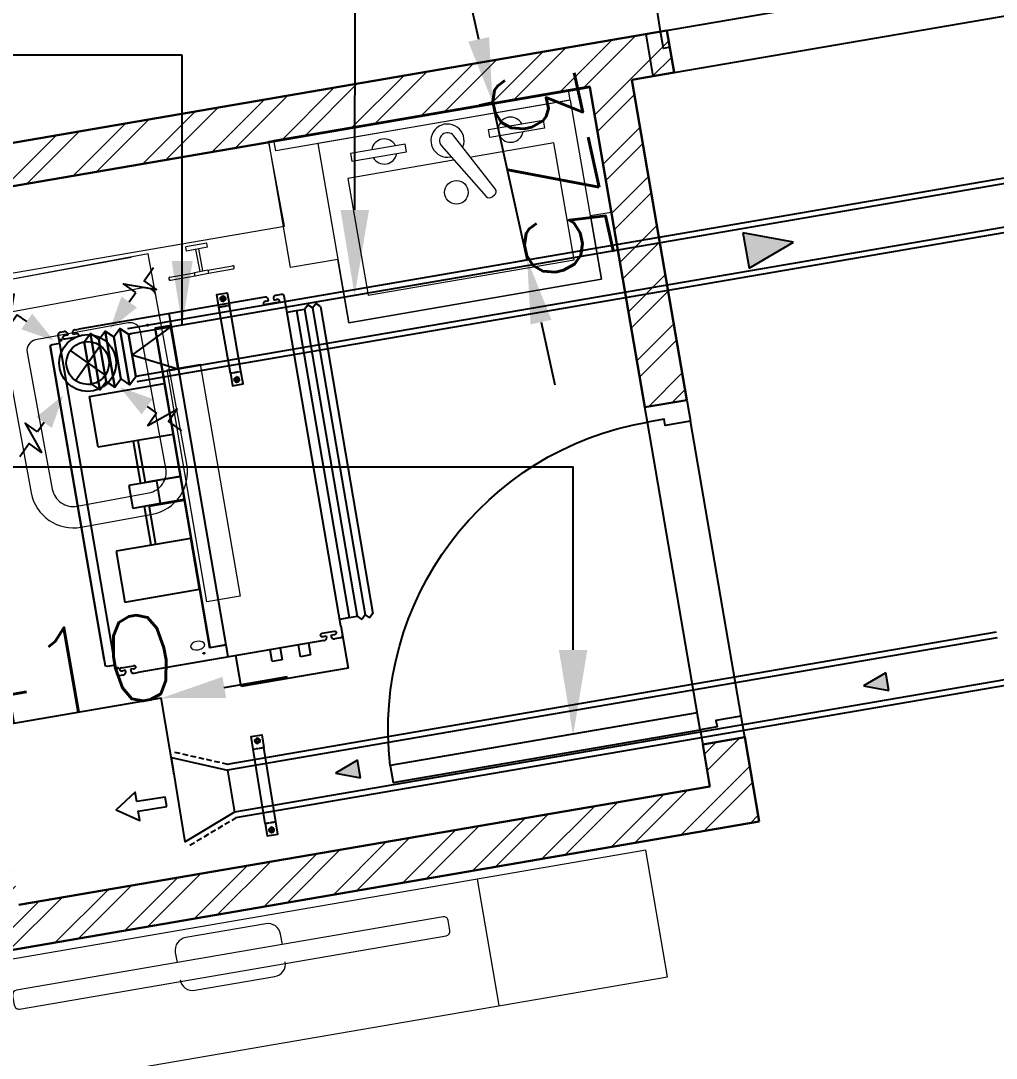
# Model space of a CAD drawing. Header units: millimetres. Extents: x -9226 to 166212, y -13 to 97274.
# Drawn here: x 13048 to 15330, y 23459 to 25885 of the extents above; entities that cross this region are included whole.
import ezdxf

# ---------------------------------------------------------------- set-up
doc = ezdxf.new("R2010")
doc.units = ezdxf.units.MM
for name, pattern in [('01-AT-PLA Floor Plans$0$DASHED', [19.05, 12.7, -6.35]), ('23491-GN-XR-PLOT LIMIT$0$DASHED', [0.75, 0.5, -0.25]), ('HIDDEN', [9.525, 6.35, -3.175])]:
    doc.linetypes.add(name, pattern=pattern)
doc.layers.get('0').update_dxf_attribs({"color": 8})
doc.layers.get('Defpoints').update_dxf_attribs({"color": 8})
for name, color, linetype in [('-EAD', 30, 'Continuous'), ('-FAD', 3, 'Continuous'), ('1.INS', 8, 'Continuous'), ('1.SAD', 5, 'Continuous'), ('1.support 2', 7, 'Continuous'), ('23491-GN-XR-PLOT LIMIT$0$ARCADE', 8, 'Continuous'), ('23491-GN-XR-PLOT LIMIT$0$PODIUM', 8, 'Continuous'), ('23491-GN-XR-PLOT LIMIT$0$RETAIL', 8, 'Continuous'), ('EAD', 30, 'Continuous'), ('ETA-AC-SUPPORT', 25, 'Continuous'), ('FAD', 3, 'Continuous'), ('IZ-EAD', 200, 'Continuous'), ('M-HVAC-FCU-02', 20, 'Continuous'), ('M-HVAC-FCU-05', 20, 'Continuous'), ('UNIT', 20, 'Continuous'), ('VCD SHE', 7, 'Continuous')]:
    doc.layers.add(name, color=color, linetype=linetype)
for name, color, linetype, lineweight in [('1.TAGGING', 7, 'Continuous', 5), ('1.XREF', 8, 'Continuous', 9), ('23491-XR-AR-2ND FLOOR PLAN$0$23491-XR-AR-2ND FLOOR PLAN$0$23491-XR-AR-TYP-FLOOR$0$A-FIXT-TOIT-PLAN', 8, 'Continuous', 5), ('23491-XR-AR-2ND FLOOR PLAN$0$23491-XR-AR-2ND FLOOR PLAN$0$23491-XR-AR-TYP-FLOOR$0$A-FURN-FREE-PLAN', 8, 'Continuous', 5), ('23491-XR-AR-2ND FLOOR PLAN$0$23491-XR-AR-2ND FLOOR PLAN$0$23491-XR-AR-TYP-FLOOR$0$A-WALL-PATT', 8, 'Continuous', 5), ('23491-XR-AR-2ND FLOOR PLAN$0$23491-XR-AR-2ND FLOOR PLAN$0$23491-XR-AR-TYP-FLOOR$0$Zone-6_30May22$0$TYP$0$2B+G+19+R Typical Floor$0$A-DOOR', 8, 'Continuous', 25), ('23491-XR-AR-2ND FLOOR PLAN$0$23491-XR-AR-2ND FLOOR PLAN$0$A-WALL', 8, 'Continuous', 30), ('23491-XR-AR-2ND FLOOR PLAN$0$A-WALL-CAVI', 8, 'Continuous', 15), ('A-ANNO-DIMS', 8, 'Continuous', 9)]:
    doc.layers.add(name, color=color, linetype=linetype, lineweight=lineweight)
doc.styles.add('ROMANS', font='isocp.shx', dxfattribs={"width": 0.8})
doc.styles.get("Standard").update_dxf_attribs({"font": 'romans.shx', "height": 200})
doc.dimstyles.new('ISO-25', dxfattribs={"dimtxt": 200, "dimasz": 150, "dimexe": 1.25, "dimexo": 0.625, "dimgap": 1, "dimtad": 1, "dimtoh": 1, "dimdec": 0, "dimrnd": 5, "dimtxsty": 'Standard', "dimcen": 2.5, "dimclrd": 256, "dimclre": 256, "dimclrt": 7, "dimadec": 0, "dimazin": 0, "dimtfac": 1, "dimtdec": 0, "dimtix": 1, "dimtmove": 2, "dimatfit": 3, "dimfxl": 1, "dimarcsym": 1})
doc.dimstyles.new('JSE-1.25', dxfattribs={"dimtxt": 200, "dimasz": 150, "dimexe": 0.18, "dimexo": 0.0625, "dimgap": 20, "dimtad": 1, "dimdec": 0, "dimrnd": 5, "dimzin": 0, "dimdsep": 46, "dimtxsty": 'ROMANS', "dimcen": 0.09, "dimclrd": 256, "dimclre": 256, "dimclrt": 7, "dimadec": 0, "dimazin": 0, "dimtfac": 1, "dimtdec": 0, "dimtofl": 0, "dimtmove": 0, "dimatfit": 3, "dimfxl": 1, "dimtolj": 1, "dimtzin": 0, "dimarcsym": 0})

# ---------------------------------------------------------------- blocks, each defined once
blk = doc.blocks.new('23491-GN-XR-PLOT LIMIT')
at = {"layer": '23491-GN-XR-PLOT LIMIT$0$ARCADE', "color": 8}
blk.add_lwpolyline([(48271.7, 23525.6, 0.000496), (5000, 16088.4), (5000, 11014.2, -0.000526), (50902.2, 18902.5), (55000, 23715.1), (55000, 82243.6), (50763.6, 86480), (9264.6, 86480), (5000, 82215.4), (5000, 81480), (48692.6, 81480), (50500, 80172.6), (50500, 25555.4)], format="xyb", close=True, dxfattribs=at)
at = {"layer": '23491-GN-XR-PLOT LIMIT$0$PODIUM', "color": 8, "linetype": '23491-GN-XR-PLOT LIMIT$0$DASHED', "ltscale": 15, "flags": 128}
blk.add_lwpolyline([(5000, 82215.4), (5000, 11014.2, -0.000526), (50902.2, 18902.5), (55000, 23715.1), (55000, 82243.6), (50763.6, 86480), (9264.6, 86480)], format="xyb", close=True, dxfattribs=at)
blk.add_lwpolyline([(5000, 82215.4), (5000, 11014.2, -0.000526), (50902.2, 18902.5), (55000, 23715.1), (55000, 82243.6), (50763.6, 86480), (9264.6, 86480)], format="xyb", close=True, dxfattribs=at)
at = {"layer": '23491-GN-XR-PLOT LIMIT$0$RETAIL', "color": 8}
blk.add_lwpolyline([(48271.7, 23525.6), (50500, 25555.4), (50500, 80172.6), (48692.6, 81480), (5000, 81480), (5000, 71480), (40000, 71480), (40000, 32256.2, 0.000401), (5000, 26236.7), (5000, 16088.4, -0.000496)], format="xyb", close=True, dxfattribs=at)
blk = doc.blocks.new('*U510')
at = {"layer": '23491-XR-AR-2ND FLOOR PLAN$0$23491-XR-AR-2ND FLOOR PLAN$0$23491-XR-AR-TYP-FLOOR$0$Zone-6_30May22$0$TYP$0$2B+G+19+R Typical Floor$0$A-DOOR', "color": 8}
for p, q in [((0.865, 0), (0.035, 0)), ((0.85, -0.1), (0.05, -0.1))]:
    blk.add_line(p, q, dxfattribs=at)
blk.add_lwpolyline([(0.075, 0), (0.075, 0.829), (0.035, 0.829), (0.035, 0)], close=True, dxfattribs=at)
for points in [[(0.035, 0), (0, 0), (0, -0.1), (0.05, -0.1), (0.05, -0.04), (0.035, -0.04), (0.035, 0)], [(0.865, 0), (0.9, 0), (0.9, -0.1), (0.85, -0.1), (0.85, -0.04), (0.865, -0.04), (0.865, 0)]]:
    blk.add_lwpolyline(points, dxfattribs=at)
blk.add_arc((0.035, 0), 0.83, 360, 87.2377, dxfattribs=at)
blk = doc.blocks.new('23491-XR-AR-2ND FLOOR PLAN$0$23491-XR-AR-2ND FLOOR PLAN$0$23491-XR-AR-TYP-FLOOR$0$TV')
at = {"color": 8}
for p, q in [((0.1075, 0.5168), (0.0835, 0.5168)), ((0.0731, 0.5064), (0.0731, -0.5064)), ((0.1179, -0.5064), (0.1179, 0.5064)), ((0.1075, -0.5168), (0.0835, -0.5168))]:
    blk.add_line(p, q, dxfattribs=at)
for points in [[(0.0731, 0.125), (0.049, 0.125, 0.414214), (0.019, 0.095), (0.019, -0.095, 0.414214), (0.049, -0.125), (0.0731, -0.125)], [(0.1142, -0.125, 0.414214), (0.1442, -0.095), (0.1442, 0.095, 0.414214), (0.1142, 0.125)]]:
    blk.add_lwpolyline(points, format="xyb", dxfattribs=at)
for centre, start, end in [((0.0835, 0.5064), 89.9999, 179.9999), ((0.1075, 0.5064), 0.0001, 90.0001), ((0.0835, -0.5064), 180.0001, 270.0001), ((0.1075, -0.5064), 269.9999, 359.9999)]:
    blk.add_arc(centre, 0.0104, start, end, dxfattribs=at)
blk = doc.blocks.new('23491-XR-AR-2ND FLOOR PLAN$0$23491-XR-AR-2ND FLOOR PLAN$0$23491-XR-AR-TYP-FLOOR$0$TV&stand')
at = {"color": 8}
for p, q in [((0, 0.6), (-0.3, 0.6)), ((0, 0.6), (-0.3, 0.6)), ((0, -0.6), (-0.3, -0.6))]:
    blk.add_line(p, q, dxfattribs=at)
blk.add_lwpolyline([(-0.3, -1), (0, -1), (0, 1), (-0.3, 1)], close=True, dxfattribs=at)
at = {"color": 8, "rotation": 180}
blk.add_blockref('23491-XR-AR-2ND FLOOR PLAN$0$23491-XR-AR-2ND FLOOR PLAN$0$23491-XR-AR-TYP-FLOOR$0$TV', (0, 0), dxfattribs=at)
blk = doc.blocks.new('*U525')
at = {"layer": '23491-XR-AR-2ND FLOOR PLAN$0$23491-XR-AR-2ND FLOOR PLAN$0$23491-XR-AR-TYP-FLOOR$0$Zone-6_30May22$0$TYP$0$2B+G+19+R Typical Floor$0$A-DOOR', "color": 8}
for p, q in [((0.765, 0), (0.035, 0)), ((0.75, -0.1), (0.05, -0.1))]:
    blk.add_line(p, q, dxfattribs=at)
blk.add_lwpolyline([(0.725, 0), (0.725, 0.7289), (0.765, 0.7289), (0.765, 0)], close=True, dxfattribs=at)
for points in [[(0.035, 0), (0, 0), (0, -0.1), (0.05, -0.1), (0.05, -0.04), (0.035, -0.04), (0.035, 0)], [(0.765, 0), (0.8, 0), (0.8, -0.1), (0.75, -0.1), (0.75, -0.04), (0.765, -0.04), (0.765, 0)]]:
    blk.add_lwpolyline(points, dxfattribs=at)
blk.add_arc((0.765, 0), 0.73, 93.1411, 180, dxfattribs=at)
blk = doc.blocks.new('*U173')
at = {"color": 8, "ltscale": 0.05}
blk.add_line((200, -145), (200, 145), dxfattribs=at)
at = {"color": 8}
for points in [[(-16.6, -367.9), (183.4, -367.9), (194.4, 510.6), (-5.6, 510.6)], [(271, 284), (262, 284), (262, 316), (271, 316), (271, 284)], [(200, -225), (205, -225), (205, -275), (200, -275)], [(205, -245), (214.6, -245), (214.6, -255), (205, -255)]]:
    blk.add_lwpolyline(points, close=True, dxfattribs=at)
for points in [[(263, 316), (263, 374.5)], [(270, 316), (270, 374.5)], [(210, 324.9), (200, 324.9)], [(200, 324.9), (200, 275.1)], [(210, 324.9), (210, 275.1)], [(210, 303.5), (262, 303.5)], [(210, 296.5), (262, 296.5)], [(210, 275.1), (200, 275.1)], [(263, 225.5), (263, 284)], [(270, 225.5), (270, 284)]]:
    blk.add_lwpolyline(points, dxfattribs=at)
blk.add_lwpolyline([(800, -85), (800, 85, 0.414214), (700, 185), (200, 185), (200, -185), (700, -185, 0.414214)], format="xyb", close=True, dxfattribs=at)
blk.add_lwpolyline([(300, -185, -0.414214), (275, -160), (275, 160, -0.414214), (300, 185)], format="xyb", dxfattribs=at)
at = {"color": 8, "ltscale": 0.2}
blk.add_lwpolyline([(750, -85), (750, 85, 0.414214), (700, 135), (375, 135, 0.414214), (350, 110), (350, -110, 0.414214), (375, -135), (700, -135, 0.414214)], format="xyb", close=True, dxfattribs=at)
blk.add_circle((425, 0), 50, dxfattribs=at)
at = {"color": 8}
blk.add_circle((229.7, -250), 15.1, dxfattribs=at)
for centre, start, end in [((266.5, 374.5), 0, 180), ((266.5, 225.5), 180, 0)]:
    blk.add_arc(centre, 3.5, start, end, dxfattribs=at)
blk = doc.blocks.new('*U174')
at = {"color": 8}
for points in [[(0.1, 412.5), (0, -349.2), (-300, -349.2), (-300, -300), (-450, -300), (-450, 300), (-300, 300), (-299.9, 412.5)], [(0, 400), (0, -298.1), (-25, -298.1), (-25, 400)], [(-25, -300), (-25, 300), (-450, 300), (-450, -300)], [(-79.1, 228.5), (-79.1, 99.2), (-60.6, 99.2), (-60.6, 228.5)], [(-79.1, -228.5), (-79.1, -99.2), (-60.6, -99.2), (-60.6, -228.5)]]:
    blk.add_lwpolyline(points, close=True, dxfattribs=at)
blk.add_lwpolyline([(-117.3, -6.3), (-117.3, 244.6), (-394.6, 244.6), (-394.6, -244.6), (-117.3, -244.6), (-117.3, -48.9)], dxfattribs=at)
blk.add_lwpolyline([(-60.3, -16, 0.999998), (-78.8, 16), (-213.5, -67.2, 0.405524), (-216.9, -80.7), (-213.1, -87.2, 0.405524), (-199.7, -91)], format="xyb", close=True, dxfattribs=at)
blk.add_circle((-192.3, 0), 27.7, dxfattribs=at)
for centre, radius, start, end in [((-69.5, 150), 29.5, 108.8563, 251.1437), ((-69.5, 150), 29.5, 287.566, 72.434), ((-69.5, 0), 38.8, 238.4369, 181.5631), ((-69.5, -150), 29.5, 108.8563, 251.1437), ((-69.5, -150), 29.5, 287.566, 72.434)]:
    blk.add_arc(centre, radius, start, end, dxfattribs=at)
blk = doc.blocks.new('23491-XR-AR-2ND FLOOR PLAN')
at = {"layer": '23491-XR-AR-2ND FLOOR PLAN$0$23491-XR-AR-2ND FLOOR PLAN$0$23491-XR-AR-TYP-FLOOR$0$A-WALL-PATT'}
h = blk.add_hatch(dxfattribs=at)
h.set_pattern_fill('ANSI32', color=8, scale=10)
h.set_pattern_definition([(45, (49.28, 8.47), (-67.35192, 67.35192), []), (45, (94.18, 8.47), (-67.35192, 67.35192), [])])
h.paths.add_polyline_path([(12255.2, 23680.9), (12187.5, 24075.1), (12877.4, 24193.7), (12945.1, 23799.4)])
h.paths.add_polyline_path([(14606.4, 24998.1), (14477.7, 25747.1), (14576.2, 25764), (14559.3, 25862.6), (11858.9, 25398.6), (12173.9, 23565.4), (14775.7, 24012.5), (14741.9, 24209.6), (14643.3, 24192.7), (14660.2, 24094.1), (13043.5, 23817.8), (12958.1, 24309), (12170.6, 24173.7), (11974.1, 25316.9), (14379, 25730.2), (14507.8, 24981.2)])
at = {"layer": '23491-XR-AR-2ND FLOOR PLAN$0$23491-XR-AR-2ND FLOOR PLAN$0$A-WALL', "color": 8}
for p, q in [((11858.9, 25398.6), (14559.3, 25862.6)), ((14559.3, 25862.6), (14576.2, 25764)), ((14477.7, 25747.1), (14576.2, 25764)), ((14477.7, 25747.1), (14606.4, 24998.1)), ((11974.1, 25316.9), (14379.1, 25730.2)), ((14507.8, 24981.2), (14379.1, 25730.2)), ((14606.4, 24998.1), (14507.8, 24981.2)), ((14741.9, 24209.6), (14643.3, 24192.7)), ((14660.2, 24094.2), (14643.3, 24192.7)), ((14741.9, 24209.6), (14775.7, 24012.5)), ((14660.2, 24094.2), (13043.5, 23817.8)), ((14775.7, 24012.5), (12173.9, 23565.4))]:
    blk.add_line(p, q, dxfattribs=at)
at = {"layer": '23491-XR-AR-2ND FLOOR PLAN$0$23491-XR-AR-2ND FLOOR PLAN$0$23491-XR-AR-TYP-FLOOR$0$A-FIXT-TOIT-PLAN', "color": 8, "rotation": 99.7684935376129}
blk.add_blockref('*U174', (14034.4, 25673.5, 0), dxfattribs=at)
at = {"layer": '23491-XR-AR-2ND FLOOR PLAN$0$23491-XR-AR-2ND FLOOR PLAN$0$23491-XR-AR-TYP-FLOOR$0$A-FIXT-TOIT-PLAN', "color": 8, "extrusion": (-4.01535e-05, 0.000217302, 1), "rotation": 280.4699970144624}
blk.add_blockref('*U173', (13127.3, 25502.9, 4.8), dxfattribs=at)
at = {"layer": '23491-XR-AR-2ND FLOOR PLAN$0$23491-XR-AR-2ND FLOOR PLAN$0$23491-XR-AR-TYP-FLOOR$0$A-FURN-FREE-PLAN', "color": 8, "extrusion": (9.64947e-16, -5.85162e-15, -1), "xscale": -999.9999999999992, "yscale": 999.9999999999992, "zscale": -999.9999999999992, "rotation": 260.2497261161502}
blk.add_blockref('23491-XR-AR-2ND FLOOR PLAN$0$23491-XR-AR-2ND FLOOR PLAN$0$23491-XR-AR-TYP-FLOOR$0$TV&stand', (-13524.3, 23775.9, 1.5), dxfattribs=at)
at = {"layer": '23491-XR-AR-2ND FLOOR PLAN$0$23491-XR-AR-2ND FLOOR PLAN$0$23491-XR-AR-TYP-FLOOR$0$Zone-6_30May22$0$TYP$0$2B+G+19+R Typical Floor$0$A-DOOR', "color": 8, "xscale": -1000.000000000003, "yscale": 1000.000000000003, "zscale": 1000.000000000003}
for name, p, rotation in [('*U510', (15397, 26006.5), 9.75021980422346), ('*U525', (14507.8, 24981.2), 99.75023320224534)]:
    blk.add_blockref(name, p, dxfattribs=dict(at, rotation=rotation))
at = {"layer": '23491-XR-AR-2ND FLOOR PLAN$0$A-WALL-CAVI', "color": 8}
blk.add_blockref('23491-GN-XR-PLOT LIMIT', (0, 0), dxfattribs=at)
blk = doc.blocks.new('XREF')
at = {"layer": 'A-ANNO-DIMS', "color": 8}
blk.add_blockref('23491-XR-AR-2ND FLOOR PLAN', (0, 0), dxfattribs=at)
blk = doc.blocks.new('t')
at = {"layer": 'ETA-AC-SUPPORT', "color": 7, "linetype": 'HIDDEN', "ltscale": 0.3, "extrusion": (2.40653e-07, 5.25136e-08, 1)}
for p, q in [((4429.3, -9484.4, 0), (4379.3, -9484.4, 0)), ((4392.9, -9513, 0), (4404.3, -9506.4, 0)), ((4392.9, -9526.2, 0), (4392.9, -9513, 0)), ((4392.9, -9526.2, 0), (4404.3, -9532.9, 0)), ((4415.8, -9513, 0), (4404.3, -9506.4, 0)), ((4415.8, -9526.2, 0), (4404.3, -9532.9, 0)), ((4415.8, -9526.2, 0), (4415.8, -9513, 0))]:
    blk.add_line(p, q, dxfattribs=at)
at = {"layer": 'ETA-AC-SUPPORT', "color": 7, "linetype": 'Continuous', "ltscale": 0.3, "extrusion": (2.40653e-07, 5.25136e-08, 1), "elevation": 0}
blk.add_lwpolyline([(4429.3, -9484.4), (4429.3, -9543.9), (4379.3, -9543.9), (4379.3, -9484.4)], dxfattribs=at)
at = {"layer": 'ETA-AC-SUPPORT', "color": 7, "linetype": 'HIDDEN', "ltscale": 0.3, "extrusion": (2.40653e-07, 5.25136e-08, 1)}
for radius in [11.5, 6]:
    blk.add_circle((4404.3, -9519.6, 0), radius, dxfattribs=at)
blk = doc.blocks.new('*U302')
at = {"layer": 'ETA-AC-SUPPORT', "color": 7, "linetype": 'Continuous', "ltscale": 0.3, "extrusion": (2.40653e-07, 5.25136e-08, 1)}
for p, q in [((4404.3, -9338.5, 0), (4404.3, -9514.1, 0)), ((4429.3, -9338.5, 0), (4429.3, -9514.1, 0))]:
    blk.add_line(p, q, dxfattribs=at)
at = {"color": 7, "linetype": 'Continuous', "xscale": -0.5, "yscale": 0.5, "zscale": 0.5, "rotation": 180}
blk.add_blockref('t', (2214.7, -14080.7, 0), dxfattribs=at)
at = {"color": 7, "linetype": 'Continuous', "xscale": 0.5, "yscale": 0.5, "zscale": 0.5}
blk.add_blockref('t', (2214.7, -4771.9, 0), dxfattribs=at)
blk = doc.blocks.new('IZ-DV 150')
at = {"layer": 'IZ-EAD'}
for p, q in [((0, 75), (0, -75)), ((-75, 0), (75, 0))]:
    blk.add_line(p, q, dxfattribs=at)
for points in [[(-4.5, 299.5), (-57.4, 299.5), (48.4, 349.7), (-4.5, 349.7), (-4.5, 406.3)], [(-4.5, 258.8), (-4.5, 299.5)], [(-299.5, 4.5), (-299.5, 57.4), (-349.7, -48.4), (-349.7, 4.5), (-406.3, 4.5)], [(299.5, 4.5), (299.5, 57.4), (349.7, -48.4), (349.7, 4.5), (406.3, 4.5)], [(-258.8, 4.5), (-299.5, 4.5)], [(258.8, 4.5), (299.5, 4.5)], [(-4.5, -258.8), (-4.5, -299.5)], [(-4.5, -299.5), (-57.4, -299.5), (48.4, -349.7), (-4.5, -349.7), (-4.5, -406.3)]]:
    blk.add_lwpolyline(points, dxfattribs=at)
for radius in [100, 75]:
    blk.add_circle((0, 0), radius, dxfattribs=at)
for points in [[(28.8, 258.8), (-4.5, 141.6), (-37.9, 258.8)], [(-258.8, -28.8), (-141.6, 4.5), (-258.8, 37.9)], [(258.8, -28.8), (141.6, 4.5), (258.8, 37.9)], [(28.8, -258.8), (-4.5, -141.6), (-37.9, -258.8)]]:
    blk.add_solid(points, dxfattribs=at)
blk = doc.blocks.new('HVAC-VOL-SPD-S01-M-01-0400 R-01$0$HVAC-VOL-SPD-S01-M-01-0400 R-01$0$A$C2F9C6816')
blk.add_hatch(color=256).paths.add_polyline_path([(-198.8, -78.6), (-398.8, -153.6), (-198.8, -228.6)])
for p, q in [((-198.8, -78.6), (-398.8, -153.6)), ((-198.8, -228.6), (-198.8, -78.6)), ((-398.8, -153.6), (-198.8, -228.6))]:
    blk.add_line(p, q)
blk = doc.blocks.new('*U554')
at = {"layer": 'ETA-AC-SUPPORT', "color": 7, "linetype": 'Continuous', "ltscale": 0.3, "extrusion": (2.40653e-07, 5.25136e-08, 1)}
for p, q in [((4404.3, -9357.5, 0), (4404.3, -9514.1, 0)), ((4429.3, -9357.5, 0), (4429.3, -9514.1, 0))]:
    blk.add_line(p, q, dxfattribs=at)
at = {"color": 7, "linetype": 'Continuous', "xscale": -0.5, "yscale": 0.5, "zscale": 0.5, "rotation": 180}
blk.add_blockref('t', (2214.7, -14099.7, 0), dxfattribs=at)
at = {"color": 7, "linetype": 'Continuous', "xscale": 0.5, "yscale": 0.5, "zscale": 0.5}
blk.add_blockref('t', (2214.7, -4771.9, 0), dxfattribs=at)
blk = doc.blocks.new('*D422')
at = {"layer": 'Defpoints', "color": 0, "transparency": 16777216}
for p in [(12972.3, 24231.4), (13407.2, 24121, -9), (13003.3, 24051.5)]:
    blk.add_point(p, dxfattribs=at)
at = {"layer": 'VCD SHE', "lineweight": -2, "transparency": 16777216}
for p, q in [((13524.1, 24326.3), (13671.9, 24351.7)), ((13376.3, 24300.9), (12972.3, 24231.4)), ((13407.1, 24121.6), (13376.1, 24302.1)), ((13003.2, 24052.2), (12972.1, 24232.7)), ((12824.5, 24206), (12676.7, 24180.6))]:
    blk.add_line(p, q, dxfattribs=at)
at = {"layer": 'VCD SHE', "transparency": 16777216}
for points in [[(13519.9, 24350.9), (13528.3, 24301.6), (13376.3, 24300.9)], [(12820.3, 24230.7), (12828.7, 24181.4), (12972.3, 24231.4)]]:
    blk.add_solid(points, dxfattribs=at)
at = {"layer": 'VCD SHE', "color": 7, "transparency": 16777216, "insert": (13157.2, 24365.7), "char_height": 200, "attachment_point": 5, "rotation": 9.7503}
blk.add_mtext('410', dxfattribs=at)
blk = doc.blocks.new('*D423')
at = {"layer": 'Defpoints', "color": 0, "transparency": 16777216}
for p in [(14120.6, 25688.4, 0), (14151.5, 25695.2), (14201.9, 25320.2, -9.3)]:
    blk.add_point(p, dxfattribs=at)
at = {"layer": 'VCD SHE', "lineweight": -2, "transparency": 16777216}
for p, q in [((14119.2, 25841.7), (14086.9, 25988.2)), ((14121.3, 25688.5), (14152.7, 25695.5)), ((14232.7, 25327), (14151.5, 25695.2)), ((14202.5, 25320.3), (14234, 25327.3)), ((14265, 25180.5), (14297.4, 25034.1))]:
    blk.add_line(p, q, dxfattribs=at)
at = {"layer": 'VCD SHE', "transparency": 16777216}
for points in [[(14143.6, 25847.1), (14094.8, 25836.3), (14151.5, 25695.2)], [(14289.5, 25185.9), (14240.6, 25175.2), (14232.7, 25327)]]:
    blk.add_solid(points, dxfattribs=at)
at = {"layer": 'VCD SHE', "color": 7, "transparency": 16777216, "insert": (14290.7, 25532.9), "char_height": 200, "attachment_point": 5, "rotation": 282.4401}
blk.add_mtext('375', dxfattribs=at)
blk = doc.blocks.new('865')
at = {"layer": 'M-HVAC-FCU-02', "color": 30}
for p, q in [((-402.3, -23.8), (-402.3, -43.8)), ((402.3, -23.8), (402.3, -43.8)), ((-402.3, -43.8), (-412.3, -53.8)), ((402.3, -43.8), (-402.3, -43.8)), ((402.3, -43.8), (412.3, -53.8)), ((-402.3, -63.8), (-412.3, -53.8)), ((-402.3, -63.8), (-412.3, -73.8)), ((-402.3, -83.8), (-412.3, -73.8)), ((402.3, -63.8), (-402.3, -63.8)), ((402.3, -63.8), (412.3, -53.8)), ((402.3, -63.8), (412.3, -73.8)), ((402.3, -83.8), (412.3, -73.8)), ((402.3, -83.8), (-402.3, -83.8))]:
    blk.add_line(p, q, dxfattribs=at)
at = {"layer": 'M-HVAC-FCU-05', "color": 30}
for p, q in [((-422, 586.7), (-419.6, 592.1)), ((-422, 567.1), (-422, 586.7)), ((419.1, 592.3), (-419.6, 592.1)), ((-402.5, 592.1), (419.1, 592.3)), ((421.5, 586.9), (419.1, 592.3)), ((421.5, 567.3), (421.5, 586.9)), ((-450.2, 561.3), (-450.2, 551.6)), ((-422, 567.6), (-445.8, 567.6)), ((-422, 567.6), (421.5, 567.8)), ((421.5, 567.8), (445.3, 567.8)), ((449.7, 561.5), (449.7, 551.9)), ((-439.2, 531.3), (-445.9, 531.3)), ((-445.1, 544.6), (-439.4, 544.6)), ((-439.4, 544.6), (-439.4, 550.6)), ((-439.2, 524.5), (-439.2, 531.3)), ((-431.6, 552.7), (-431.6, 523.1)), ((431.1, 552.9), (431.2, 523.4)), ((438.7, 531.6), (445.5, 531.6)), ((438.7, 524.8), (438.7, 531.6)), ((438.9, 544.9), (438.9, 550.8)), ((444.7, 544.9), (438.9, 544.9)), ((-450.2, 524.3), (-450.2, 514.9)), ((-450, 47.3), (-450.2, 514.9)), ((-132, 517.4), (-265.5, 517.3)), ((-265.5, 517.3), (-265.4, 329.5)), ((-131.9, 329.6), (-132, 517.4)), ((140.3, 517.5), (273.7, 517.5)), ((140.3, 329.6), (140.3, 517.5)), ((273.7, 517.5), (273.8, 329.7)), ((449.7, 524.6), (449.7, 515.1)), ((450, 47.6), (449.7, 515.1)), ((29.7, 458.4), (-30.5, 458.4)), ((-30.4, 388.7), (-30.5, 458.4)), ((29.8, 388.7), (29.7, 458.4)), ((-132, 429.5), (-30.5, 429.5)), ((140.3, 429.5), (29.8, 429.5)), ((-132, 417.5), (-30.4, 417.6)), ((-31.8, 417.6), (-31.8, 329.6)), ((-30.4, 417.6), (-31.8, 417.6)), ((-30.4, 329.6), (-30.4, 417.6)), ((29.8, 329.6), (29.8, 417.6)), ((29.8, 417.6), (31.1, 417.6)), ((140.3, 417.6), (29.8, 417.6)), ((31.1, 417.6), (31.1, 329.6)), ((-30.4, 388.7), (29.8, 388.7)), ((418.7, 329.7), (-419, 329.5)), ((-418.9, 287.8), (-419, 329.5)), ((-265.4, 329.5), (-131.9, 329.6)), ((-31.8, 329.6), (-30.4, 329.6)), ((31.1, 329.6), (29.8, 329.6)), ((273.8, 329.7), (140.3, 329.6)), ((418.7, 288.1), (418.7, 329.7)), ((-417.9, 327.9), (417.6, 328.2)), ((-417.9, 327.9), (-417.9, 287.8)), ((417.6, 328.2), (417.6, 288.1)), ((-450.1, 287.8), (449.9, 288.1)), ((-531, 268.5), (-450.1, 268.6)), ((-530.9, -0.2), (-531, 268.5)), ((-480.8, 157), (-480.8, 182.5)), ((-480.8, 182.5), (-450, 182.5)), ((-450, 157), (-480.8, 157)), ((-480.8, 111.4), (-450, 111.4)), ((-480.8, 86), (-480.8, 111.4)), ((-450, 86), (-480.8, 86)), ((-450, 47.3), (-450, 56.9)), ((450, 47.6), (450, 57.2)), ((-445.7, 27), (-439, 27)), ((-439.2, 40.3), (-445, 40.3)), ((-439.2, 46.3), (-439.2, 40.3)), ((-439, 27), (-439, 20.2)), ((-431.4, 18.8), (-431.4, 48.4)), ((431.4, 19), (431.4, 48.6)), ((439, 27.3), (439, 20.4)), ((445.7, 27.3), (439, 27.3)), ((439.2, 46.5), (439.2, 40.6)), ((439.2, 40.6), (445, 40.6)), ((-450, 6.3), (-450, 20)), ((-420.5, -0.1), (420.5, 0.1)), ((402.3, 0.1), (402.3, -23.7)), ((420.2, 0.1), (444.7, 0.1)), ((450, 6.6), (450, 20.3)), ((-435, -0.1), (-530.9, -0.2)), ((-420.2, -0.1), (-444.7, -0.1)), ((-402.3, -0.1), (-402.3, -23.9)), ((402.3, -23.7), (-402.3, -23.9)), ((402.3, -23.7), (-402.3, -23.9))]:
    blk.add_line(p, q, dxfattribs=at)
at = {"layer": 'M-HVAC-FCU-05', "color": 30, "lineweight": 18}
for p, q in [((-300.6, 316.9), (307.7, 317.1)), ((-300.6, 233.5), (-300.6, 316.9)), ((307.7, 317.1), (307.7, 233.7)), ((307.7, 233.7), (-300.6, 233.5))]:
    blk.add_line(p, q, dxfattribs=at)
at = {"layer": 'M-HVAC-FCU-05', "color": 30}
for points in [[(-445.8, 567.6, 0.14745), (-447.3, 567.2, 0.057538), (-447.9, 566.8, 0.043631), (-448.4, 566.2, 0.037373), (-448.9, 565.4, 0.018686), (-449.2, 564.8, 0.02183), (-449.5, 563.9, 0.03988), (-450.1, 561.5, 0.006038), (-450.2, 561.3)], [(-435.5, 558.3, 0.03023), (-435.7, 558.3, 0.042163), (-436.2, 558.1, 0.109989), (-437.5, 557.3, 0.060394), (-438.2, 556.3, 0.042159), (-438.7, 555.4, 0.031845), (-439, 554.3, 0.028129), (-439.2, 553.1, 0.024443), (-439.4, 551.6, 0.013294), (-439.4, 550.6)], [(-431.6, 552.7, 0.018031), (-431.6, 553.2, 0.033701), (-431.7, 554.5, 0.041222), (-432, 555.7, 0.04728), (-432.4, 556.6, 0.066586), (-433, 557.4, 0.138842), (-434.5, 558.2, 0.036684), (-435, 558.3, 0.034492), (-435.5, 558.3)], [(431.1, 553, -0.018031), (431.1, 553.5, -0.033701), (431.3, 554.8, -0.041222), (431.6, 555.9, -0.04728), (432, 556.9, -0.066586), (432.6, 557.6, -0.138842), (434, 558.5, -0.036684), (434.5, 558.5, -0.034492), (435.1, 558.5)], [(435.1, 558.5, -0.03023), (435.3, 558.5, -0.042163), (435.7, 558.4, -0.109989), (437.1, 557.5, -0.060394), (437.8, 556.6, -0.042159), (438.3, 555.6, -0.031845), (438.6, 554.6, -0.028129), (438.8, 553.3, -0.024443), (438.9, 551.9, -0.013294), (438.9, 550.9)], [(445.3, 567.8, -0.14745), (446.8, 567.5, -0.057538), (447.4, 567, -0.043631), (447.9, 566.4, -0.037373), (448.4, 565.6, -0.018686), (448.7, 565, -0.02183), (449.1, 564.1, -0.03988), (449.7, 561.8, -0.006038), (449.7, 561.5)], [(-450.2, 551.6, 0.032566), (-450.1, 550.3, 0.04988), (-449.7, 548.7, 0.245422), (-445.4, 544.7, 0.018987), (-445.1, 544.6)], [(-445.9, 531.3, 0.028262), (-446.1, 531.3, 0.052211), (-446.7, 531.2, 0.123145), (-448.2, 530.2, 0.055731), (-448.9, 529.4, 0.037382), (-449.3, 528.6, 0.033882), (-449.7, 527.6, 0.029807), (-450, 526.4, 0.025735), (-450.1, 525, 0.009134), (-450.2, 524.3)], [(449.7, 551.9, -0.032566), (449.6, 550.6, -0.04988), (449.2, 549, -0.245422), (444.9, 544.9, -0.018987), (444.7, 544.9)], [(445.5, 531.6, -0.028262), (445.6, 531.6, -0.052211), (446.3, 531.5, -0.123145), (447.8, 530.5, -0.055731), (448.5, 529.7, -0.037382), (448.9, 528.9, -0.033882), (449.3, 527.9, -0.029807), (449.5, 526.7, -0.025735), (449.7, 525.2, -0.009134), (449.7, 524.6)], [(-435.3, 517.5, -0.026495), (-435.5, 517.5, -0.048004), (-436.1, 517.7, -0.118717), (-437.6, 518.9, -0.058793), (-438.3, 519.9, -0.041358), (-438.7, 521, -0.031459), (-439, 522.1, -0.027983), (-439.1, 523.3, -0.020442), (-439.2, 524.5)], [(-431.6, 523.1, -0.01724), (-431.7, 522.4, -0.027058), (-432, 521.1, -0.037824), (-432.5, 519.8, -0.040466), (-432.9, 518.9, -0.050447), (-433.5, 518.3, -0.055402), (-434, 517.9, -0.140685), (-435.3, 517.5)], [(431.2, 523.4, 0.01724), (431.3, 522.7, 0.027058), (431.6, 521.3, 0.037824), (432.1, 520, 0.040466), (432.5, 519.2, 0.050447), (433.1, 518.5, 0.055402), (433.6, 518.1, 0.140685), (434.9, 517.8)], [(434.9, 517.8, 0.026495), (435.1, 517.8, 0.048004), (435.7, 518, 0.118717), (437.2, 519.2, 0.058793), (437.9, 520.2, 0.041358), (438.3, 521.2, 0.031459), (438.6, 522.3, 0.027983), (438.7, 523.6, 0.020442), (438.7, 524.8)], [(-435.4, 54, 0.03023), (-435.6, 53.9, 0.042163), (-436, 53.8, 0.109989), (-437.3, 52.9, 0.060394), (-438.1, 52, 0.042159), (-438.5, 51, 0.031845), (-438.9, 50, 0.028129), (-439.1, 48.8, 0.024443), (-439.2, 47.3, 0.013294), (-439.2, 46.3)], [(-431.4, 48.4, 0.018031), (-431.4, 48.9, 0.033701), (-431.6, 50.2, 0.041222), (-431.8, 51.4, 0.04728), (-432.3, 52.3, 0.066586), (-432.9, 53.1, 0.138842), (-434.3, 53.9, 0.036684), (-434.8, 53.9, 0.034492), (-435.4, 54)], [(431.4, 48.6, -0.018031), (431.4, 49.1, -0.033701), (431.5, 50.4, -0.041222), (431.8, 51.6, -0.04728), (432.2, 52.5, -0.066586), (432.8, 53.3, -0.138842), (434.3, 54.1, -0.036684), (434.8, 54.2, -0.034492), (435.3, 54.2)], [(435.3, 54.2, -0.03023), (435.5, 54.2, -0.042163), (436, 54.1, -0.109989), (437.3, 53.2, -0.060394), (438, 52.3, -0.042159), (438.5, 51.3, -0.031845), (438.8, 50.3, -0.028129), (439.1, 49, -0.024443), (439.2, 47.5, -0.013294), (439.2, 46.5)], [(-445, 40.3, -0.018958), (-445.2, 40.4, -0.034322), (-445.9, 40.6, -0.196303), (-449.3, 44, -0.051286), (-449.8, 45.5, -0.034229), (-450, 46.7, -0.012756), (-450, 47.3)], [(-450, 20, -0.023667), (-449.9, 21.5, -0.027559), (-449.6, 22.9, -0.031647), (-449.3, 23.9, -0.050593), (-448.7, 25.1, -0.087102), (-447.7, 26.3, -0.09091), (-446.5, 26.9, -0.051146), (-445.9, 27, -0.028286), (-445.7, 27)], [(445, 40.6, 0.018958), (445.2, 40.6, 0.034322), (445.9, 40.9, 0.196303), (449.3, 44.3, 0.051286), (449.8, 45.7, 0.034229), (449.9, 47, 0.012756), (450, 47.6)], [(450, 20.3, 0.023667), (449.9, 21.8, 0.027559), (449.6, 23.1, 0.031647), (449.3, 24.2, 0.050593), (448.7, 25.4, 0.087102), (447.7, 26.5, 0.09091), (446.5, 27.1, 0.051146), (445.9, 27.3, 0.028286), (445.7, 27.3)], [(-444.7, -0.1, -0.056961), (-445.7, -0.1, -0.127139), (-447.5, 0.8, -0.061243), (-448.4, 1.7, -0.044469), (-449, 2.7, -0.028142), (-449.4, 3.6, -0.053001), (-450, 6.1, -0.008073), (-450, 6.3)], [(-439, 20.2, 0.024663), (-439, 18.7, 0.02816), (-438.8, 17.5, 0.038602), (-438.4, 16.3, 0.064309), (-437.7, 14.9, 0.093157), (-436.6, 13.7, 0.077975), (-435.5, 13.3, 0.035164), (-435.2, 13.2)], [(-435.2, 13.2, 0.153575), (-433.7, 13.6, 0.053761), (-433.2, 14.1, 0.04127), (-432.8, 14.6, 0.041237), (-432.3, 15.5, 0.025049), (-432, 16.2, 0.04783), (-431.4, 18.5, 0.006337), (-431.4, 18.8)], [(435.1, 13.4, -0.153575), (433.7, 13.9, -0.053761), (433.2, 14.3, -0.04127), (432.8, 14.8, -0.041237), (432.3, 15.7, -0.025049), (432, 16.5, -0.04783), (431.4, 18.8, -0.006337), (431.4, 19)], [(439, 20.4, -0.024663), (438.9, 19, -0.02816), (438.8, 17.8, -0.038602), (438.4, 16.5, -0.064309), (437.7, 15.2, -0.093157), (436.6, 14, -0.077975), (435.5, 13.5, -0.035164), (435.1, 13.4)], [(444.7, 0.1, 0.056961), (445.7, 0.2, 0.127139), (447.5, 1.1, 0.061243), (448.3, 2, 0.044469), (449, 3, 0.028142), (449.4, 3.9, 0.053001), (450, 6.3, 0.008073), (450, 6.6)]]:
    blk.add_lwpolyline(points, format="xyb", dxfattribs=at)
for centre, start_param, end_param in [((-430.2, 563), 4.712389, 10.995574), ((429.8, 563.2), -1.570796, 4.712389), ((-430.1, 345.7), 4.712389, 10.995574), ((429.8, 345.9), -1.570796, 4.712389)]:
    blk.add_ellipse(centre, major_axis=(0, 1.98), ratio=0.61, start_param=start_param, end_param=end_param, dxfattribs=at)
at = {"layer": 'M-HVAC-FCU-05', "color": 30, "lineweight": 18}
blk.add_ellipse((-407.9, 357.6), major_axis=(0, 17.9), ratio=0.61, start_param=-1.570796, end_param=4.712389, dxfattribs=at)
blk = doc.blocks.new('815.')
at = {"layer": 'UNIT', "linetype": 'ByBlock', "xscale": 0.9609999999999999, "yscale": 0.945, "rotation": 179.9952536884985}
blk.add_blockref('865', (-70.8, 299.5), dxfattribs=at)
blk = doc.blocks.new('A$Cae2e412a')
at = {"layer": '1.SAD', "extrusion": (0.0297, 0.031332, 0.999068), "xscale": 0.9423000000000024, "rotation": 143.1726351695144}
blk.add_blockref('815.', (8107.1, -11859.4, 527.3), dxfattribs=at)

msp = doc.modelspace()

# ---------------------------------------------------------------- block references
at = {"layer": '1.XREF'}
msp.add_blockref('XREF', (0, 0), dxfattribs=at)

# ---------------------------------------------------------------- next in the draw order: linework, layer by layer
at = {"layer": '-FAD', "extrusion": (-0.000479636, -8.2424e-05, 1), "elevation": -17.4}
msp.add_lwpolyline([(13389.6, 24047.4), (13386.1, 24069.8), (13319.1, 24059.1), (13315.6, 24080.8), (13270.9, 24039.9), (13326.1, 24015), (13322.6, 24036.7), (13389.6, 24047.4)], dxfattribs=at)
at = {"layer": '-FAD'}
msp.add_polyline3d([(13531.9, 24132.8, -8.9), (13547.7, 24034.1, -8.9), (13432.2, 23965, -9), (13400.5, 24162.5, -9)], close=True, dxfattribs=at)
at = {"color": 30, "true_color": 0xf26722}
for points in [[(13190.3, 25133.2), (13196.2, 25134.2), (13213.1, 25035.7), (13233.2, 25022.2), (13210.7, 25153.7), (13230.8, 25140.2), (13247.7, 25041.6), (13267.8, 25028.1), (13245.2, 25159.6), (13265.3, 25146.1), (13282.2, 25047.5), (13302.3, 25034), (13279.7, 25165.5), (13299.8, 25152), (13316.8, 25053.5), (13322.7, 25054.5)], [(13207.2, 25034.7), (13213.1, 25035.7), (13196.2, 25134.2), (13210.7, 25153.7), (13233.2, 25022.2), (13247.7, 25041.6), (13230.8, 25140.2), (13245.2, 25159.6), (13267.8, 25028.1), (13282.2, 25047.5), (13265.3, 25146.1), (13279.7, 25165.5), (13302.3, 25034), (13316.8, 25053.5), (13299.8, 25152), (13305.8, 25153)]]:
    msp.add_lwpolyline(points, dxfattribs=at)
at = {"layer": '1.INS', "color": 7}
for points in [[(13829.3, 25442.9), (13831.9, 27048.7), (7997.9, 27048.7)], [(14340.1, 24413.9), (14340.1, 24841.5), (7997.9, 24841.5)]]:
    msp.add_lwpolyline(points, dxfattribs=at)
at = {"layer": '1.INS', "extrusion": (-0.000514324, -8.83852e-05, 1)}
for points, elevation in [([(15403.3, 25526.7), (13396.3, 25181.8)], -18.8), ([(15424.6, 25402.5), (13417.6, 25057.6)], -18.8), ([(13396.3, 25181.8), (13297.7, 25164.8)], -18.8), ([(13417.6, 25057.6), (13319.1, 25040.7)], -18.8), ([(15330, 24455), (13529.7, 24145.7)], -18), ([(15351.3, 24330.9), (13549.9, 24021.3)], -18)]:
    msp.add_lwpolyline(points, dxfattribs=dict(at, elevation=elevation))
at = {"layer": '1.INS', "linetype": '01-AT-PLA Floor Plans$0$DASHED', "extrusion": (-0.000479636, -8.2424e-05, 1), "elevation": -17.4}
for points in [[(13532.3, 24146.1), (13403.4, 24175.1)], [(13552.2, 24021.7), (13438.8, 23953.8)]]:
    msp.add_lwpolyline(points, dxfattribs=at)
at = {"layer": '1.INS', "color": 7}
for points in [[(13862.6, 25442.9), (13829, 25242.9), (13796, 25443)], [(14373.4, 24413.9), (14340.1, 24213.9), (14306.8, 24413.9)]]:
    msp.add_solid(points, dxfattribs=at)
at = {"layer": 'EAD', "extrusion": (-0.000514324, -8.83852e-05, 1), "elevation": -18.8}
for points in [[(15405.5, 25513.9), (13398.5, 25169)], [(15422.4, 25415.3), (13415.4, 25070.4)], [(13398.5, 25169), (13299.9, 25152)], [(13415.4, 25070.4), (13308.4, 25102.8), (13398.5, 25169)], [(13398.5, 25169), (13415.4, 25070.4)], [(13299.9, 25152), (13316.9, 25053.5)], [(13415.4, 25070.4), (13316.9, 25053.5)]]:
    msp.add_lwpolyline(points, dxfattribs=at)
at = {"layer": 'FAD', "extrusion": (-0.000514324, -8.83852e-05, 1), "elevation": -18}
for points in [[(15332.2, 24442.2), (13531.9, 24132.8)], [(15349.1, 24343.7), (13547.7, 24034.1)]]:
    msp.add_lwpolyline(points, dxfattribs=at)

# ---------------------------------------------------------------- next in the draw order: block references
at = {"layer": '-EAD', "extrusion": (3.51945e-05, 4.45787e-07, 1), "xscale": 0.5613210269334036, "yscale": 0.5613210269334036, "zscale": 0.5613210269334036, "rotation": 189.9148209486973}
msp.add_blockref('HVAC-VOL-SPD-S01-M-01-0400 R-01$0$HVAC-VOL-SPD-S01-M-01-0400 R-01$0$A$C2F9C6816', (13008.2, 25222.9, 46640449.7), dxfattribs=at)
at = {"color": 8, "extrusion": (-8.38789e-07, 4.88119e-06, 1), "xscale": 0.6666666666666669, "yscale": 0.6666666666666669, "zscale": 0.6666666666666669, "rotation": 54.75053498729744}
msp.add_blockref('IZ-DV 150', (13204.5, 25084.9, 0), dxfattribs=at)
at = {"layer": '1.support 2', "linetype": 'ByBlock', "extrusion": (6.40101e-06, -3.46104e-05, 1), "xscale": 1.001591528757322, "yscale": 1.001591528757322, "zscale": 1.001591528757322, "rotation": 189.8236558621095}
msp.add_blockref('*U554', (19508.7, 16583.1, -0.8), dxfattribs=at)
at = {"layer": '1.support 2', "linetype": 'ByBlock', "extrusion": (-0.000479636, -8.2424e-05, 1), "xscale": 1.001591528757327, "yscale": 1.001591528757327, "zscale": 1.001591528757327, "rotation": 189.0963751507247}
msp.add_blockref('*U302', (19479, 15473.8, -17.4), dxfattribs=at)
at = {"layer": 'FAD', "color": 3, "extrusion": (3.75217e-06, 3.49968e-05, 1), "xscale": 0.280660513466702, "yscale": 0.280660513466702, "zscale": 0.280660513466702}
for p, rotation in [((15122.8, 24391.4, 0.9), 9.679482380672887), ((13887.1, 24187, 0.9), 9.679482380672889)]:
    msp.add_blockref('HVAC-VOL-SPD-S01-M-01-0400 R-01$0$HVAC-VOL-SPD-S01-M-01-0400 R-01$0$A$C2F9C6816', p, dxfattribs=dict(at, rotation=rotation))
at = {"layer": 'VCD SHE'}
msp.add_blockref('A$Cae2e412a', (11165.6, 10535.8, 0), dxfattribs=at)

# ---------------------------------------------------------------- next in the draw order: dimensions: what is measured, and where the dimension line sits
for p1, p2, distance, picture, middle in [((14201.9, 25320.2, -9.3), (14120.6, 25688.4, 0), -31.6, '*D423', (14290.7, 25532.9)), ((13407.2, 24121, -9), (13003.3, 24051.5), -182.5, '*D422', (13157.2, 24365.7))]:
    dim = msp.add_aligned_dim(p1=p1, p2=p2, distance=distance, dimstyle='ISO-25', dxfattribs=at)
    dim.commit()
    dim.dimension.update_dxf_attribs({"geometry": picture, "text_midpoint": middle})

# ---------------------------------------------------------------- next in the draw order: leaders
at = {"layer": '1.TAGGING'}
msp.add_leader([(13425.5, 25173.6), (13425.5, 25805), (7997.9, 25805)], dimstyle='JSE-1.25', override={"dimtad": 0}, dxfattribs=at)

doc.saveas('drawing.dxf')
